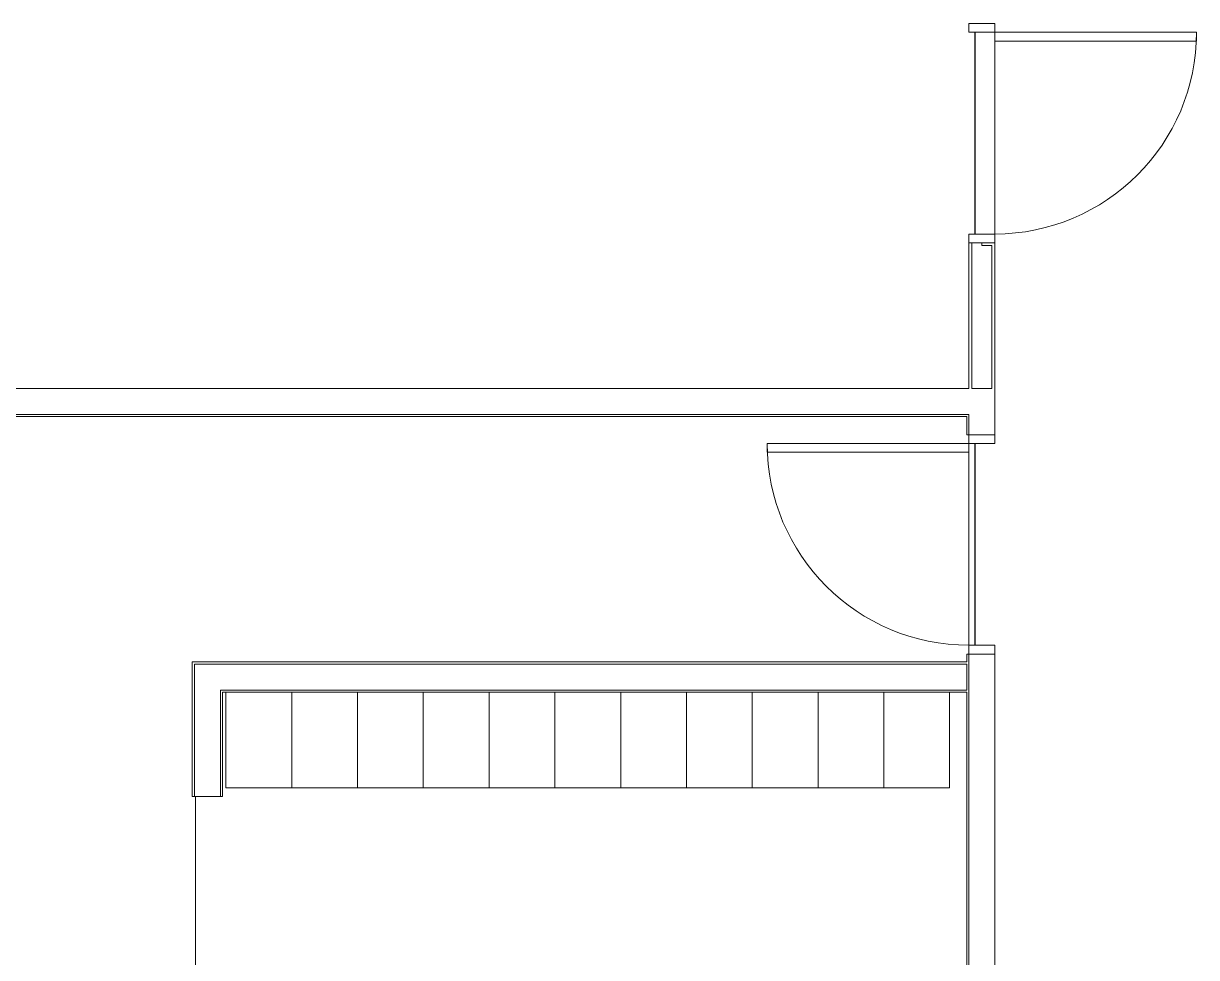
# Model space of a CAD drawing. Header units: millimetres. Extents: x -677815 to 406757, y -145898 to 39000.
# Drawn here: x 255141 to 260490, y 4511 to 8770 of the extents above; entities that cross this region are included whole.
import ezdxf

# ---------------------------------------------------------------- set-up
doc = ezdxf.new("R2010")
doc.units = ezdxf.units.MM
doc.header["$LTSCALE"] = 8
for name, color, linetype, lineweight in [('Xref building Toll$0$A-AREA', 8, 'Continuous', 18), ('Xref building Toll$0$A-DOOR', 8, 'Continuous', 9), ('Xref building Toll$0$A-DOOR-HDLN', 8, 'Continuous', 9), ('Xref building Toll$0$A-FLOR', 8, 'Continuous', 25), ('Xref building Toll$0$A-WALL', 8, 'Continuous', 9), ('Xref building Toll$0$Q-CASE', 8, 'Continuous', 9)]:
    doc.layers.add(name, color=color, linetype=linetype, lineweight=lineweight)

# ---------------------------------------------------------------- blocks, each defined once
blk = doc.blocks.new('Xref building Toll$0$_SBA 1SWING SPDoor 01a - 920W x 2700H OD-2133376-MASTER GROUND FLOOR')
at = {"layer": 'Xref building Toll$0$A-DOOR'}
for p, q in [((-500, -59), (-500, 59)), ((-460, 59), (-500, 59)), ((-500, 59), (-500, 59)), ((-460, 59), (-500, 59)), ((-500, 59), (-500, -59)), ((-460, 59), (-460, 59)), ((-460, 59), (-460, -59)), ((-460, -59), (-460, 59)), ((460, 59), (500, 59)), ((460, -59), (460, 59)), ((460, 59), (460, 59)), ((500, 59), (460, 59)), ((460, 59), (460, -59)), ((500, 59), (500, -59)), ((500, 59), (500, 59)), ((500, -59), (500, 59)), ((-500, -59), (-500, -59)), ((-500, -59), (-460, -59)), ((-500, -59), (-460, -59)), ((-460, -59), (-460, -59)), ((420, -59), (420, -979)), ((460, -59), (420, -59)), ((460, -979), (460, -59)), ((500, -59), (460, -59)), ((460, -59), (460, -59)), ((460, -59), (500, -59)), ((500, -59), (500, -59)), ((460, -979), (420, -979))]:
    blk.add_line(p, q, dxfattribs=at)
blk.add_arc((460, -59), 920, 180, 270, dxfattribs=at)
at = {"layer": 'Xref building Toll$0$A-DOOR-HDLN'}
blk.add_line((-460, -59), (460, -59), dxfattribs=at)
blk = doc.blocks.new('Xref building Toll$0$_SBA 1SWING SPDoor 01a - 920W x 2700H AD-2133379-MASTER GROUND FLOOR')
at = {"layer": 'Xref building Toll$0$A-DOOR'}
for p, q in [((460, 979), (420, 979)), ((420, 59), (420, 979)), ((460, 979), (460, 59)), ((-500, 59), (-500, 59)), ((-500, 59), (-500, -59)), ((-500, 59), (-460, 59)), ((-500, 59), (-460, 59)), ((-500, -59), (-500, 59)), ((-460, -59), (-460, 59)), ((-460, 59), (-460, 59)), ((-460, 59), (-460, -59)), ((460, 59), (420, 59)), ((460, 59), (460, -59)), ((500, 59), (460, 59)), ((460, 59), (460, 59)), ((460, 59), (500, 59)), ((460, -59), (460, 59)), ((500, -59), (500, 59)), ((500, 59), (500, 59)), ((500, 59), (500, -59)), ((-460, -59), (-500, -59)), ((-500, -59), (-500, -59)), ((-460, -59), (-500, -59)), ((-460, -59), (-460, -59)), ((460, -59), (500, -59)), ((460, -59), (460, -59)), ((500, -59), (460, -59)), ((500, -59), (500, -59))]:
    blk.add_line(p, q, dxfattribs=at)
blk.add_arc((460, 59), 920, 90, 180, dxfattribs=at)
at = {"layer": 'Xref building Toll$0$A-DOOR-HDLN'}
blk.add_line((-460, 59), (460, 59), dxfattribs=at)
blk = doc.blocks.new('Xref building Toll$0$LOK_Locker 2Tier 01 - LOK_Locker 2Tier 01-V14-MASTER GROUND FLOOR')
at = {"layer": 'Xref building Toll$0$Q-CASE'}
for p, q in [((-150, 211), (-150, -225)), ((-150, -225), (-150, 211)), ((150, -225), (150, 211)), ((150, 211), (150, -225)), ((-150, -225), (150, -225)), ((150, -225), (-150, -225))]:
    blk.add_line(p, q, dxfattribs=at)
blk = doc.blocks.new('Xref building Toll$0$building block 28092016')
at = {"layer": 'Xref building Toll$0$A-AREA'}
blk.add_line((978474.6, -666254.5), (978474.6, -667099.5), dxfattribs=at)
at = {"layer": 'Xref building Toll$0$A-FLOR'}
for p, q in [((982029.6, -663689.5), (982029.6, -662769.5)), ((982029.6, -665564.5), (982029.6, -664644.5))]:
    blk.add_line(p, q, dxfattribs=at)
at = {"layer": 'Xref building Toll$0$A-WALL', "lineweight": 18}
for p, q in [((982001.6, -663729.5), (982001.6, -664394)), ((982119.6, -663729.5), (982001.6, -663729.5)), ((982119.6, -664604.5), (982119.6, -663729.5)), ((982001.6, -664394), (974339.6, -664394)), ((977278.6, -664522), (981991.6, -664522)), ((981991.6, -664522), (981991.6, -664604.5)), ((981991.6, -664604.5), (982119.6, -664604.5)), ((981991.6, -665604.5), (981991.6, -665640.5)), ((982119.6, -665604.5), (981991.6, -665604.5)), ((982119.6, -668689.5), (982119.6, -665604.5)), ((978460.6, -665640.5), (978460.6, -666254.5)), ((981991.6, -665640.5), (978460.6, -665640.5)), ((978598.6, -666254.5), (978598.6, -665778.5)), ((978598.6, -665778.5), (981991.6, -665778.5)), ((981991.6, -665778.5), (981991.6, -668544.5)), ((978460.6, -666254.5), (978598.6, -666254.5))]:
    blk.add_line(p, q, dxfattribs=at)
at = {"layer": 'Xref building Toll$0$A-WALL'}
for p, q in [((982014.6, -664394), (982014.6, -663729.5)), ((982060.6, -663729.5), (982060.6, -663742.5)), ((982106.6, -663742.5), (982060.6, -663742.5)), ((982106.6, -664394), (982106.6, -663742.5)), ((982014.6, -664394), (982106.6, -664394)), ((974457.6, -664512), (982001.6, -664512)), ((982001.6, -664604.5), (982001.6, -664512)), ((982001.6, -668689.5), (982001.6, -665604.5)), ((978470.6, -666254.5), (978470.6, -665650.5)), ((978470.6, -665650.5), (981991.6, -665650.5)), ((981991.6, -665768.5), (981991.6, -665650.5)), ((978588.6, -666254.5), (978588.6, -665768.5)), ((978588.6, -665768.5), (981991.6, -665768.5))]:
    blk.add_line(p, q, dxfattribs=at)
at = {"layer": 'Xref building Toll$0$A-DOOR', "rotation": 90}
for name, p in [('Xref building Toll$0$_SBA 1SWING SPDoor 01a - 920W x 2700H OD-2133376-MASTER GROUND FLOOR', (982060.6, -663229.5)), ('Xref building Toll$0$_SBA 1SWING SPDoor 01a - 920W x 2700H AD-2133379-MASTER GROUND FLOOR', (982060.6, -665104.5))]:
    blk.add_blockref(name, p, dxfattribs=at)
at = {"layer": 'Xref building Toll$0$Q-CASE'}
for p in [(978763.9, -665989.5), (979063.9, -665989.5), (979363.9, -665989.5), (979663.9, -665989.5), (979963.9, -665989.5), (980263.9, -665989.5), (980563.9, -665989.5), (980863.9, -665989.5), (981163.9, -665989.5), (981463.9, -665989.5), (981763.9, -665989.5)]:
    blk.add_blockref('Xref building Toll$0$LOK_Locker 2Tier 01 - LOK_Locker 2Tier 01-V14-MASTER GROUND FLOOR', p, dxfattribs=at)
blk = doc.blocks.new('Xref building Toll')
blk.add_blockref('Xref building Toll$0$building block 28092016', (-722549.6, 671499.5))

msp = doc.modelspace()

# ---------------------------------------------------------------- block references
msp.add_blockref('Xref building Toll', (0, 0))

doc.saveas('drawing.dxf')
